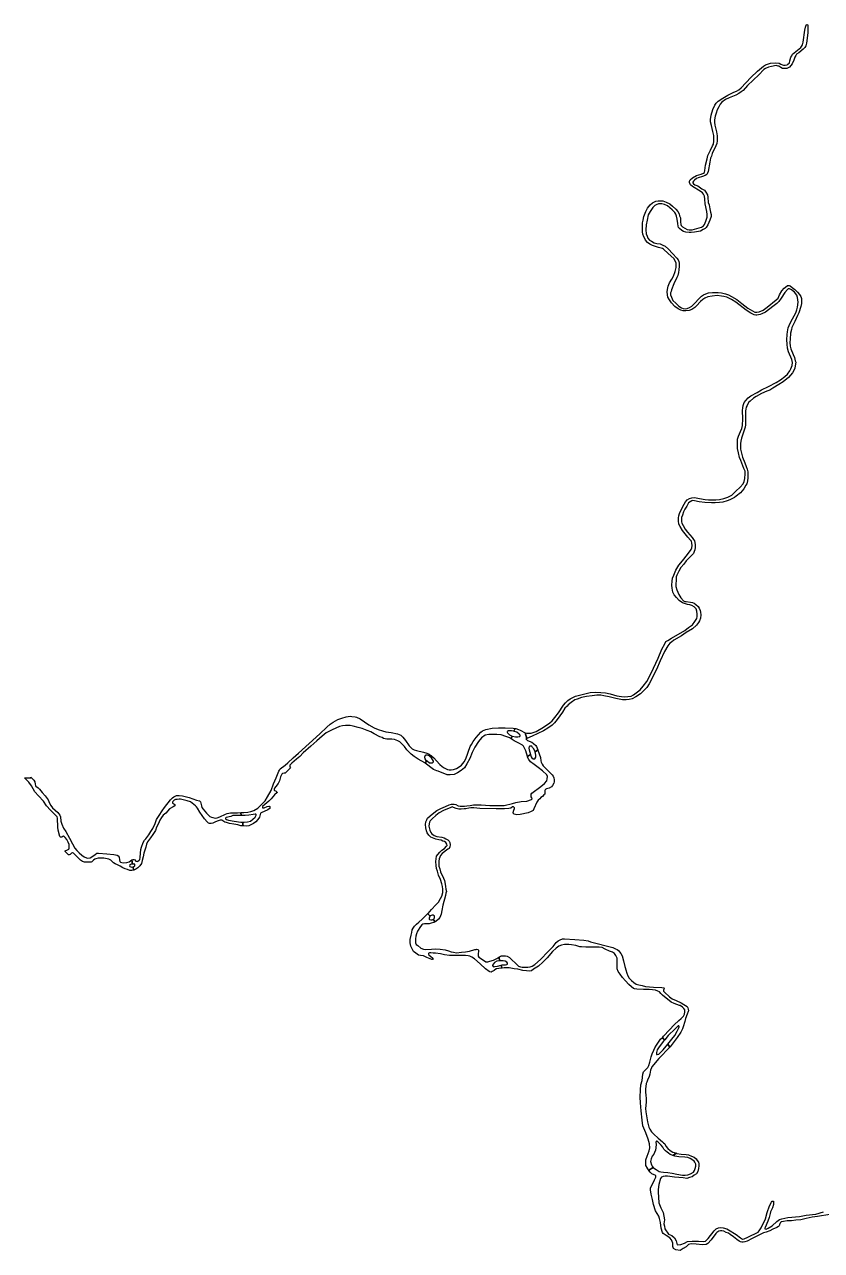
# Model space of a CAD drawing. Extents: x -311047 to 331802, y -231034 to 353444.
# Drawn here: x -311047 to -218853, y -231034 to -89121 of the extents above; entities that cross this region are included whole.
import ezdxf

# ---------------------------------------------------------------- set-up
doc = ezdxf.new("R2010")
doc.units = 0
doc.layers.get('0').update_dxf_attribs({"linetype": 'CONTINUOUS'})

msp = doc.modelspace()

# ---------------------------------------------------------------- linework, layer by layer
for points in [[(-228910.7, -143863.7), (-229454.9, -144135.8), (-229772.4, -144271.8), (-230271.3, -144407.9), (-230634.2, -144453.3), (-231133, -144498.6), (-231586.6, -144498.6), (-232357.6, -144453.3), (-232992.5, -144362.6), (-233536.8, -144271.8), (-233718.2, -144226.5), (-233854.3, -144271.8), (-234035.7, -144362.6), (-234217.1, -144498.6), (-234443.9, -144861.5), (-234670.6, -145224.3), (-234806.7, -145541.8), (-234942.8, -145904.6), (-235033.5, -146176.7), (-235033.5, -146448.9), (-235033.5, -146675.7), (-234988.1, -146857.1), (-234852.1, -147129.2), (-234625.3, -147537.3), (-234353.1, -147900.2), (-233809, -148489.8), (-233672.9, -148716.6), (-233536.8, -148898.1), (-233491.5, -149079.4), (-233446.1, -149351.5), (-233446.1, -149669), (-233491.5, -149941.2), (-233582.2, -150122.6), (-233672.9, -150349.4), (-233899.7, -150576.1), (-234489.2, -151211.1), (-234761.4, -151573.9), (-235124.2, -151982.1), (-235351, -152390.2), (-235577.8, -152843.8), (-235668.5, -153070.6), (-235668.5, -153388.1), (-235713.9, -153932.3), (-235713.9, -154159.1), (-235577.8, -154567.3), (-235351, -155111.5), (-235124.2, -155474.3), (-234806.7, -155837.2), (-234670.6, -155927.9), (-234489.2, -155927.9), (-233990.4, -155973.2), (-233763.6, -156018.6), (-233582.2, -156109.3), (-233400.8, -156245.4), (-233128.6, -156472.2), (-232992.5, -156698.9), (-232901.8, -156971.1), (-232856.5, -157152.4), (-232811.1, -157469.9), (-232856.5, -157832.8), (-232947.2, -158150.3), (-233083.3, -158331.7), (-233310, -158649.2), (-233763.6, -159057.3), (-234489.2, -159510.9), (-235033.5, -159873.7), (-235940.5, -160372.5), (-236212.7, -160599.3), (-236394.1, -160735.4), (-236620.9, -161052.9), (-237029.1, -161687.9), (-237527.9, -162776.4), (-237936.1, -163774.1), (-238797.9, -165452.2), (-239070, -165860.4), (-239387.5, -166223.3), (-239795.7, -166586.1), (-240340, -166948.9), (-240748.1, -167175.7), (-241110.9, -167266.4), (-241428.4, -167311.8), (-241882, -167311.8), (-242653, -167130.3), (-243424, -166948.9), (-244013.6, -166812.9), (-244376.4, -166767.6), (-244830, -166767.6), (-245374.3, -166812.9), (-246054.5, -166903.5), (-246598.8, -167039.6), (-247097.7, -167221), (-247369.8, -167311.8), (-247823.3, -167583.9), (-248140.8, -167856), (-248276.9, -168037.5), (-248549.1, -168264.2), (-248821.1, -168717.7), (-249410.7, -169579.5), (-249728.2, -169942.4), (-250000.4, -170214.4), (-250499.2, -170577.2), (-250998.1, -170894.7), (-252313.4, -171484.4), (-252948.4, -171756.4), (-253129.8, -171121.5), (-252948.4, -171166.9), (-252721.6, -171166.9), (-252449.4, -171166.9), (-252086.6, -171030.8), (-251859.9, -170940.1), (-250998.1, -170441.2), (-250272.5, -169942.4), (-250000.4, -169715.6), (-249682.9, -169352.7), (-249274.7, -168808.4), (-248685.1, -167901.4), (-248458.3, -167629.2), (-248186.2, -167357.1), (-247914.1, -167175.7), (-247324.4, -166858.3), (-246553.5, -166676.9), (-245601, -166450.1), (-244966.1, -166404.7), (-244376.4, -166450.1), (-243832.2, -166495.4), (-243288, -166586.1), (-242516.9, -166812.9), (-241972.7, -166903.5), (-241655.2, -166948.9), (-241247, -166903.5), (-240884.1, -166858.3), (-240612.1, -166722.2), (-240294.6, -166495.4), (-239841, -166132.6), (-239478.2, -165724.4), (-239070, -165180.2), (-238797.9, -164681.3), (-238299, -163638), (-237754.7, -162458.9), (-237301.2, -161415.8), (-236983.7, -160826.1), (-236847.7, -160554), (-236620.9, -160417.9), (-236212.7, -160145.9), (-234670.6, -159284.1), (-234217.1, -158921.2), (-233763.6, -158603.8), (-233491.5, -158241), (-233264.7, -157878.1), (-233219.3, -157651.3), (-233219.3, -157379.2), (-233264.7, -157016.4), (-233355.4, -156744.3), (-233582.2, -156517.5), (-233854.3, -156381.4), (-234081.1, -156290.7), (-234353.1, -156245.4), (-234716, -156154.7), (-234942.8, -156063.9), (-235305.6, -155791.8), (-235623.1, -155429), (-235895.2, -155156.9), (-236031.2, -154839.4), (-236122, -154385.8), (-236167.3, -154023), (-236122, -153569.5), (-236076.6, -153206.7), (-235940.5, -152843.8), (-235713.9, -152299.5), (-235351, -151710), (-234942.8, -151211.1), (-234353.1, -150485.4), (-233945, -149895.8), (-233854.3, -149714.4), (-233809, -149442.2), (-233854.3, -149170.1), (-233899.7, -148943.3), (-233990.4, -148807.3), (-234307.8, -148444.5), (-234942.8, -147673.4), (-235214.9, -147219.9), (-235351, -146947.8), (-235396.4, -146585), (-235396.4, -146222.1), (-235351, -145995.3), (-235260.3, -145723.2), (-234897.4, -144906.8), (-234579.9, -144362.6), (-234398.5, -144135.8), (-234126.4, -143999.8), (-233854.3, -143909.1), (-233536.8, -143863.7), (-232947.2, -143999.8), (-232312.3, -144090.4), (-231904.1, -144135.8), (-231087.6, -144135.8), (-230634.2, -144090.4), (-230135.3, -143999.8), (-229681.7, -143818.4), (-229228.1, -143591.6), (-228774.6, -143138), (-228275.7, -142684.5), (-227912.9, -142276.3), (-227776.8, -142004.2), (-227731.4, -141686.7), (-227686.1, -141142.4), (-227686.1, -140824.9), (-227822.2, -140507.5), (-228185, -139600.4), (-228321.1, -139237.5), (-228457.1, -138693.4), (-228547.9, -138194.4), (-228547.9, -137514.1), (-228547.9, -137106), (-228457.1, -136788.5), (-228230.4, -136244.2), (-228048.9, -135881.3), (-228003.6, -135518.6), (-227958.2, -134747.5), (-228003.6, -133795.1), (-227958.2, -133477.6), (-227912.9, -133205.5), (-227776.8, -132888), (-227595.4, -132661.2), (-227323.3, -132343.8), (-227005.8, -132117), (-226280.1, -131708.8), (-225781.3, -131391.3), (-224964.9, -131028.4), (-224103.2, -130575), (-223604.3, -130257.5), (-223105.3, -129849.3), (-222787.8, -129577.1), (-222515.8, -129214.4), (-222379.7, -128987.6), (-222243.7, -128579.4), (-222198.3, -128261.9), (-222289, -127899), (-222651.9, -126992), (-222787.8, -126583.8), (-222833.2, -126130.2), (-222878.5, -125631.4), (-222833.2, -124996.4), (-222787.8, -124678.9), (-222697.1, -124225.4), (-222470.4, -123681.1), (-222198.3, -123182.2), (-221835.4, -122501.9), (-221699.4, -122139.1), (-221608.7, -121821.6), (-221563.3, -121277.3), (-221608.7, -120733.1), (-221699.4, -120461), (-221971.5, -120098.1), (-222334.4, -119826), (-222561.2, -119735.3), (-222697.1, -119735.3), (-222787.8, -119780.6), (-223105.3, -120143.5), (-223513.5, -120778.5), (-223785.7, -121186.6), (-224012.5, -121413.4), (-224465.9, -121776.2), (-225327.7, -122411.2), (-225735.9, -122592.7), (-225962.6, -122683.4), (-226325.5, -122774.1), (-226461.5, -122774.1), (-226643, -122728.7), (-227005.8, -122547.3), (-227550.1, -122184.4), (-228774.6, -121277.3), (-229273.5, -120959.9), (-229817.8, -120687.8), (-230135.3, -120597), (-230407.4, -120551.7), (-230906.2, -120506.3), (-231495.9, -120551.7), (-231994.8, -120642.4), (-232357.6, -120778.5), (-232584.3, -120959.9), (-232856.5, -121186.6), (-233310, -121685.5), (-233491.5, -121866.9), (-233854.3, -122093.7), (-234171.7, -122229.8), (-234534.6, -122275.2), (-234852.1, -122275.2), (-235124.2, -122184.4), (-235441.7, -122048.4), (-235804.5, -121776.2), (-236212.7, -121322.7), (-236439.5, -121005.3), (-236620.9, -120687.8), (-236666.2, -120415.6), (-236711.6, -120052.8), (-236666.2, -119780.6), (-236575.5, -119417.9), (-236439.5, -119009.7), (-236167.3, -118601.4), (-235985.9, -118238.6), (-235759.1, -117694.4), (-235668.5, -117240.8), (-235668.5, -116923.3), (-235668.5, -116741.9), (-235759.1, -116469.8), (-235940.5, -116197.7), (-236575.5, -115608.1), (-237119.8, -115109.2), (-237255.9, -115063.8), (-237709.4, -114927.7), (-238162.9, -114791.7), (-238389.7, -114701), (-238707.2, -114565), (-238979.3, -114338.2), (-239206, -114066.1), (-239251.4, -113975.3), (-239387.5, -113703.2), (-239523.5, -113385.7), (-239568.9, -113113.6), (-239568.9, -112614.7), (-239568.9, -112070.5), (-239478.2, -111753), (-239387.5, -111344.8), (-239160.7, -110755.2), (-238979.3, -110392.3), (-238661.9, -109984.1), (-238389.7, -109757.5), (-238026.9, -109576), (-237754.7, -109530.7), (-237210.5, -109530.7), (-236802.3, -109666.7), (-236394.1, -109893.4), (-236076.6, -110165.6), (-235713.9, -110483.1), (-235487.1, -110755.2), (-235305.6, -111027.3), (-235260.3, -111254.1), (-235169.6, -111480.8), (-235169.6, -111979.7), (-235124.2, -112251.9), (-235078.9, -112388), (-234942.8, -112524), (-234398.5, -112841.5), (-234171.7, -112886.9), (-233809, -112886.9), (-232720.4, -112569.4), (-232493.6, -112433.3), (-232403, -112251.9), (-232221.6, -111889), (-232085.5, -111435.5), (-232085.5, -111118.1), (-232130.9, -110755.2), (-232312.3, -109893.4), (-232357.6, -109349.2), (-232403, -108986.4), (-232493.6, -108759.6), (-232629.7, -108623.5), (-232901.8, -108396.7), (-233763.6, -107852.6), (-233990.4, -107671.1), (-234126.4, -107399), (-234126.4, -107262.9), (-234035.7, -107081.5), (-233763.6, -106854.7), (-233310, -106582.6), (-232765.8, -106446.6), (-232493.6, -106310.5), (-232403, -106265.2), (-232357.6, -106038.4), (-232266.9, -105403.4), (-232085.5, -104677.8), (-231994.8, -104269.6), (-231677.3, -103679.9), (-231450.5, -103181.1), (-231359.8, -102954.3), (-231314.4, -102636.8), (-231314.4, -102274), (-231314.4, -101956.5), (-231405.1, -101503), (-231586.6, -100822.6), (-231677.3, -100369.1), (-231677.3, -100096.9), (-231631.9, -99598.1), (-231405.1, -98963.1), (-231178.4, -98464.2), (-231042.3, -98237.5), (-230815.6, -98010.7), (-230271.3, -97647.9), (-229681.7, -97285), (-229001.4, -96967.5), (-228683.9, -96831.4), (-228411.8, -96695.5), (-228139.7, -96468.7), (-227005.8, -95244), (-226234.8, -94518.4), (-225554.5, -93928.8), (-225327.7, -93792.7), (-225100.9, -93702), (-224738.1, -93611.3), (-224193.9, -93565.9), (-223740.3, -93611.3), (-223558.9, -93702), (-223377.5, -93792.7), (-223241.4, -93838.1), (-223060, -93838.1), (-222833.2, -93792.7), (-222742.5, -93702), (-222561.2, -93565.9), (-222515.8, -93339.3), (-222379.7, -92885.7), (-222289, -92749.6), (-222198.3, -92568.2), (-222016.9, -92386.8), (-221245.8, -91797.2), (-221155.1, -91661.2), (-221064.4, -91479.7), (-220973.8, -91162.2), (-220792.3, -89756.3), (-220701.6, -89438.8), (-220610.9, -89212), (-220565.5, -89121.3), (-220474.8, -89121.3), (-220429.5, -89212), (-220429.5, -89393.4), (-220429.5, -90073.8), (-220565.5, -91298.3), (-220656.3, -91570.4), (-220792.3, -91797.2), (-220973.8, -91978.5), (-221472.6, -92386.8), (-221744.7, -92568.2), (-221835.4, -92704.3), (-221926.2, -92885.7), (-222062.2, -93248.5), (-222243.7, -93656.7), (-222379.7, -93883.4), (-222561.2, -94064.9), (-222878.5, -94200.9), (-223150.7, -94200.9), (-223377.5, -94200.9), (-223558.9, -94110.2), (-223785.7, -93928.8), (-223876.4, -93928.8), (-224103.2, -93883.4), (-224647.4, -93974.2), (-224964.9, -94064.9), (-225327.7, -94200.9), (-225509.2, -94337), (-226098.7, -94926.6), (-227414, -96196.5), (-227912.9, -96740.7), (-228139.7, -96922.1), (-228411.8, -97103.6), (-228774.6, -97285), (-229545.6, -97602.5), (-229953.8, -97783.9), (-230362, -98101.4), (-230588.8, -98328.2), (-230724.9, -98645.6), (-230906.2, -99008.5), (-231042.3, -99371.3), (-231133, -99734.2), (-231223.7, -100142.3), (-231223.7, -100414.4), (-231178.4, -100777.3), (-230996.9, -101548.4), (-230906.2, -102001.8), (-230906.2, -102274), (-230906.2, -102591.5), (-230951.6, -102909), (-231087.6, -103181.1), (-231495.9, -104042.8), (-231586.6, -104360.3), (-231677.3, -104587.1), (-231768, -105040.5), (-231949.4, -106129.1), (-232040.1, -106310.5), (-232130.9, -106492), (-232312.3, -106582.6), (-232629.7, -106718.6), (-233128.6, -106854.7), (-233310, -106945.4), (-233536.8, -107126.9), (-233672.9, -107262.9), (-233718.2, -107353.6), (-233718.2, -107444.3), (-233672.9, -107580.4), (-233491.5, -107671.1), (-233174, -107807.2), (-232675, -108124.7), (-232403, -108306), (-232221.6, -108532.8), (-232040.1, -108850.3), (-231994.8, -109122.5), (-231949.4, -109712.1), (-231858.7, -109984.1), (-231768, -110437.7), (-231677.3, -110845.9), (-231631.9, -111118.1), (-231631.9, -111344.8), (-231768, -111753), (-231994.8, -112297.2), (-232176.2, -112614.7), (-232312.3, -112750.8), (-232539, -112841.5), (-232856.5, -113022.9), (-233536.8, -113158.9), (-233945, -113204.3), (-234171.7, -113204.3), (-234534.6, -113158.9), (-234806.7, -113068.2), (-234988.1, -112977.6), (-235260.3, -112750.8), (-235396.4, -112614.7), (-235441.7, -112478.7), (-235487.1, -112161.2), (-235532.4, -111662.2), (-235623.1, -111299.5), (-235713.9, -111072.7), (-235804.5, -110891.3), (-236122, -110573.8), (-236666.2, -110120.2), (-237029.1, -109938.8), (-237301.2, -109893.4), (-237709.4, -109893.4), (-237981.5, -109984.1), (-238117.6, -110074.8), (-238344.4, -110301.6), (-238661.9, -110755.2), (-238888.6, -111163.4), (-239024.6, -111753), (-239115.3, -112297.2), (-239160.7, -112886.9), (-239115.3, -113340.3), (-239024.6, -113612.5), (-238934, -113839.3), (-238752.6, -114066.1), (-238525.8, -114202.1), (-238208.3, -114383.6), (-237890.8, -114474.3), (-237527.9, -114519.6), (-237210.5, -114655.6), (-236938.4, -114791.7), (-236530.2, -115109.2), (-236076.6, -115608.1), (-235577.8, -116152.4), (-235441.7, -116379.1), (-235351, -116560.5), (-235305.6, -116741.9), (-235305.6, -117104.8), (-235351, -117513), (-235396.4, -117830.5), (-235487.1, -118193.2), (-235577.8, -118420), (-235940.5, -119145.7), (-236212.7, -119826), (-236258, -120007.4), (-236303.4, -120188.8), (-236303.4, -120415.6), (-236212.7, -120687.8), (-236031.2, -121050.6), (-235713.9, -121368), (-235351, -121730.9), (-235033.5, -121912.3), (-234852.1, -122003), (-234579.9, -122048.4), (-234398.5, -122003), (-234126.4, -121866.9), (-233854.3, -121730.9), (-233491.5, -121368), (-233037.9, -120869.2), (-232720.4, -120551.7), (-232493.6, -120415.6), (-232221.6, -120279.6), (-231904.1, -120188.8), (-231450.5, -120143.5), (-230815.6, -120143.5), (-230407.4, -120188.8), (-229953.8, -120279.6), (-229591, -120415.6), (-229273.5, -120597), (-228638.6, -120959.9), (-228048.9, -121413.4), (-227368.7, -121957.7), (-226824.4, -122275.2), (-226552.3, -122411.2), (-226325.5, -122411.2), (-226053.3, -122365.9), (-225599.9, -122184.4), (-225146.3, -121821.6), (-224103.2, -121005.3), (-223876.4, -120778.5), (-223695, -120415.6), (-223422.8, -119962.1), (-223150.7, -119644.6), (-222833.2, -119372.5), (-222787.8, -119327.2), (-222606.5, -119327.2), (-222470.4, -119372.5), (-222243.7, -119553.8), (-221926.2, -119780.6), (-221608.7, -120098.1), (-221381.9, -120370.3), (-221245.8, -120597), (-221155.1, -120823.8), (-221155.1, -121141.3), (-221155.1, -121413.4), (-221245.8, -121776.2), (-221472.6, -122501.9), (-221608.7, -122819.3), (-221926.2, -123499.7), (-222198.3, -124044), (-222289, -124180), (-222334.4, -124406.8), (-222425.1, -124860.3), (-222470.4, -125540.7), (-222515.8, -125948.9), (-222470.4, -126357), (-222379.7, -126674.5), (-222107.6, -127309.5), (-221971.5, -127672.3), (-221880.8, -128035.1), (-221835.4, -128216.5), (-221880.8, -128624.7), (-221926.2, -128896.9), (-222062.2, -129169), (-222198.3, -129441), (-222651.9, -129985.3), (-223286.8, -130484.3), (-223785.7, -130801.8), (-224465.9, -131209.9), (-224828.8, -131436.6), (-225191.7, -131572.7), (-225781.3, -131844.9), (-226416.2, -132162.4), (-226733.7, -132389.1), (-227096.5, -132706.5), (-227278, -132888), (-227459.4, -133205.5), (-227550.1, -133432.3), (-227595.4, -133659), (-227640.7, -133840.5), (-227640.7, -134611.4), (-227640.7, -135473.2), (-227686.1, -135745.4), (-227776.8, -136062.7), (-228094.3, -137015.2), (-228185, -137332.7), (-228230.4, -137604.8), (-228230.4, -137922.3), (-228230.4, -138285.1), (-228139.7, -138602.6), (-228003.6, -139192.2), (-227731.4, -139872.5), (-227550.1, -140280.7), (-227459.4, -140598.2), (-227368.7, -140915.6), (-227368.7, -141142.4), (-227368.7, -141596), (-227414, -141958.8), (-227504.8, -142276.3), (-227595.4, -142457.7), (-227822.2, -142865.9), (-228230.4, -143319.5), (-228729.3, -143727.7), (-228910.7, -143863.7)], [(-264694.5, -174604.1), (-264740.5, -174568.5), (-265511.4, -174160.2), (-265965, -173842.7), (-266327.9, -173570.6), (-266826.7, -173071.8), (-267098.8, -172708.9), (-267416.3, -172391.4), (-267643.1, -172164.6), (-267869.9, -172028.6), (-268232.7, -171892.5), (-268550.1, -171847.1), (-269139.8, -171847.1), (-269502.6, -171756.4), (-269684.1, -171665.8), (-269956.2, -171575.1), (-270591.1, -171212.2), (-270999.3, -170985.5), (-271407.5, -170849.4), (-271997.1, -170622.6), (-272450.6, -170486.5), (-273040.3, -170350.5), (-273357.7, -170259.7), (-273584.5, -170259.7), (-273902, -170259.7), (-274264.8, -170305.1), (-274627.7, -170395.8), (-275035.8, -170577.2), (-275444, -170758.7), (-275852.2, -170940.1), (-276169.7, -171121.5), (-276623.2, -171484.4), (-277212.8, -172028.6), (-277938.5, -172663.6), (-278800.2, -173434.5), (-279208.4, -173842.7), (-279571.3, -174160.2), (-280115.5, -174613.8), (-280296.9, -174795.2), (-280342.2, -174840.6), (-280342.2, -174931.3), (-280342.2, -175067.3), (-280296.9, -175158), (-280342.2, -175248.7), (-280841.2, -175747.6), (-280886.5, -175793), (-281022.6, -175793), (-281158.7, -175838.3), (-281204, -175838.3), (-281294.7, -175883.7), (-281430.7, -176201.2), (-281566.8, -176654.7), (-281702.8, -176972.2), (-281975, -177335), (-282111.1, -177516.5), (-282156.4, -177652.5), (-282156.4, -177743.2), (-282111.1, -177788.6), (-282020.3, -177834), (-281929.6, -177879.3), (-281884.3, -177924.7), (-281838.9, -177970), (-281838.9, -178015.4), (-282111.1, -178287.4), (-282519.3, -178741), (-282791.4, -179013.1), (-283244.9, -179421.3), (-283517, -179648.1), (-283517, -179693.5), (-283517, -179784.2), (-283471.7, -179784.2), (-283426.3, -179784.2), (-283335.6, -179784.2), (-282972.8, -179648.1), (-282791.4, -179602.8), (-282746.1, -179602.8), (-282655.3, -179648.1), (-282655.3, -179738.8), (-282655.3, -179874.9), (-282746.1, -179920.2), (-282882.1, -180010.9), (-283335.6, -180237.7), (-283607.7, -180328.4), (-283743.8, -180419.1), (-283789.2, -180555.2), (-283834.5, -180736.6), (-283879.9, -180872.7), (-284061.3, -181144.8), (-284288.1, -181416.9), (-284560.2, -181598.3), (-284877.6, -181779.7), (-285104.4, -181870.4), (-285421.9, -181915.8), (-285694.1, -181870.4), (-285719.3, -181870.4), (-285755.7, -181870.4), (-285832.9, -181462.3), (-285787.8, -181462.3), (-285648.7, -181462.3), (-285240.5, -181416.9), (-284923, -181326.2), (-284650.9, -181099.4), (-284378.8, -180872.7), (-284242.7, -180645.9), (-284242.7, -180555.2), (-284288.1, -180509.8), (-284378.8, -180509.8), (-284605.6, -180555.2), (-285104.4, -180645.9), (-285512.6, -180691.2), (-285917.3, -180691.2), (-285978.7, -180691.2), (-286043.3, -180350.2), (-285975.3, -180346), (-285694.1, -180328.4), (-285195.1, -180283), (-284877.6, -180237.7), (-284514.9, -180101.6), (-284061.3, -179829.6), (-283834.5, -179602.8), (-283199.5, -178967.8), (-282927.5, -178514.2), (-282519.3, -177788.6), (-282247.1, -177017.5), (-281929.6, -176337.3), (-281612.1, -175566.2), (-281566.8, -175430.1), (-281476.1, -175294.1), (-280886.5, -174840.6), (-280569, -174568.5), (-279979.4, -174024.2), (-279344.5, -173479.9), (-276895.3, -171212.2), (-276079, -170441.2), (-275670.8, -170123.7), (-275353.3, -169897), (-274809.1, -169579.5), (-274355.5, -169398.1), (-273856.6, -169262), (-273357.7, -169171.3), (-273176.3, -169216.6), (-272813.5, -169262), (-272632.1, -169307.4), (-272223.9, -169488.8), (-271226.1, -170169), (-270591.1, -170531.9), (-270137.5, -170713.3), (-269638.7, -170894.7), (-269230.5, -170985.5), (-268640.9, -171076.2), (-267915.2, -171212.2), (-267688.5, -171303), (-267507, -171393.7), (-267280.3, -171620.5), (-266962.8, -171983.2), (-266554.6, -172618.2), (-266327.9, -172845), (-266191.8, -172981.1), (-265965, -173071.8), (-265692.9, -173162.5), (-264876.5, -173343.9), (-264513.7, -173479.9), (-264241.5, -173570.6), (-264027.9, -173723.2), (-264137.9, -173868.6), (-264332.3, -173752), (-264468.3, -173706.7), (-264604.4, -173706.7), (-264695.1, -173752), (-264785.8, -173933.5), (-264740.5, -174114.9), (-264649.8, -174251), (-264504.3, -174352.8), (-264694.5, -174604.1)], [(-254754.1, -171803.2), (-254898.6, -171711.2), (-255352.1, -171529.7), (-255896.4, -171348.3), (-256395.3, -171303), (-256803.5, -171303), (-257347.7, -171303), (-257755.9, -171393.7), (-258164.1, -171711.2), (-258527, -172119.3), (-258935.1, -172754.3), (-259252.6, -173389.2), (-259524.7, -174069.5), (-259887.6, -174704.5), (-260159.7, -175158), (-260522.5, -175475.5), (-260976, -175747.6), (-261338.9, -175929.1), (-261792.5, -175974.4), (-262155.2, -175974.4), (-263198.4, -175566.2), (-263334.5, -175520.8), (-263742.6, -175339.4), (-264683.2, -174612.8), (-264694.5, -174604.1), (-264504.3, -174352.8), (-264485.5, -174366), (-264196.2, -174568.5), (-264014.8, -174568.5), (-263833.3, -174568.5), (-263742.6, -174477.7), (-263742.6, -174387), (-263833.3, -174205.6), (-263969.4, -174024.2), (-264103.8, -173889.8), (-264105.5, -173888.1), (-264137.9, -173868.6), (-264027.9, -173723.2), (-263991.3, -173749.3), (-263924, -173797.4), (-263697.3, -174024.2), (-263379.9, -174341.7), (-263017, -174795.2), (-262744.9, -175021.9), (-262518.1, -175158), (-262109.9, -175339.4), (-261928.4, -175384.8), (-261701.8, -175384.8), (-261429.6, -175339.4), (-261066.8, -175248.7), (-260749.3, -175067.3), (-260477.1, -174840.6), (-260205.1, -174477.7), (-259978.3, -174114.9), (-259479.4, -172708.9), (-259343.3, -172482.1), (-259161.9, -172119.3), (-258799, -171665.8), (-258254.8, -171030.8), (-258073.4, -170894.7), (-257665.2, -170713.3), (-256939.6, -170577.2), (-256213.9, -170531.9), (-255442.8, -170531.9), (-254535.8, -170577.2), (-254304, -170610.4), (-254426.9, -170936.2), (-254717.2, -170894.7), (-255125.4, -170894.7), (-255170.8, -170940.1), (-255216.1, -170985.5), (-255216.1, -171030.8), (-255170.8, -171121.5), (-254944, -171348.3), (-254632.8, -171481.7), (-254754.1, -171803.2)], [(-253129.8, -171121.5), (-252948.4, -171756.4), (-253039.1, -171801.8), (-252993.7, -171892.5), (-252857.7, -171983.2), (-252358.7, -172210), (-252177.3, -172346.1), (-251905.3, -172572.9), (-251814.6, -172708.9), (-251678.5, -173071.8), (-251669.5, -173097.5), (-251987.2, -173297), (-251996, -173253.2), (-252131.9, -172981.1), (-252268, -172799.6), (-252358.7, -172663.6), (-252449.4, -172663.6), (-252585.5, -172663.6), (-252676.2, -172708.9), (-252721.6, -172890.3), (-252676.2, -173071.8), (-252520.6, -173631.9), (-252877.1, -173855.8), (-253039.1, -173207.8), (-253311.2, -172663.6), (-253447.3, -172527.5), (-253855.4, -172300.7), (-254399.7, -172028.6), (-254737.6, -171813.6), (-254754.1, -171803.2), (-254632.8, -171481.7), (-254626.5, -171484.4), (-254605.3, -171489.7), (-254263.6, -171575.1), (-253991.5, -171575.1), (-253764.7, -171529.7), (-253719.3, -171439), (-253719.3, -171393.7), (-253810.1, -171257.6), (-254082.2, -171030.8), (-254382.8, -170944.9), (-254399.7, -170940.1), (-254426.9, -170936.2), (-254304, -170610.4), (-254249.3, -170618.2), (-254218.3, -170622.6), (-253900.8, -170713.3), (-253719.3, -170804), (-253129.8, -171121.5)], [(-251669.5, -173097.5), (-251658.1, -173130.1), (-251361, -173978.8), (-251315.6, -174341.7), (-251270.3, -174523.1), (-251179.6, -174749.9), (-251043.5, -174931.3), (-250589.9, -175384.8), (-250000.4, -175974.4), (-249909.7, -176110.5), (-249818.9, -176337.3), (-249773.6, -176564.1), (-249773.6, -176790.7), (-249818.9, -176926.8), (-249955, -177199), (-250091.1, -177380.4), (-250363.2, -177516.5), (-250680.6, -177607.2), (-250726, -177652.5), (-250816.7, -177697.9), (-250862.1, -177788.6), (-250862.1, -177924.7), (-250862.1, -178196.8), (-250952.8, -178287.4), (-251134.2, -178468.8), (-251315.6, -178604.9), (-251451.7, -178741), (-251633.1, -178922.4), (-251769.2, -179149.2), (-252131.9, -179920.2), (-252222.7, -180101.6), (-252449.4, -180237.7), (-252766.9, -180373.7), (-253719.3, -180555.2), (-254082.2, -180600.5), (-254399.7, -180509.8), (-254535.8, -180419.1), (-254535.8, -180328.4), (-254445, -180056.2), (-254354.3, -179874.9), (-254354.3, -179784.2), (-254399.7, -179738.8), (-254490.4, -179693.5), (-254581.1, -179693.5), (-254807.9, -179829.6), (-255034.7, -179874.9), (-255533.5, -179920.2), (-256486, -179920.2), (-258390.9, -179874.9), (-259071.2, -179784.2), (-259434, -179784.2), (-259660.8, -179829.6), (-259978.3, -179920.2), (-260205.1, -179920.2), (-260522.5, -179965.5), (-260794.6, -179965.5), (-261112.1, -179874.9), (-261429.6, -179738.8), (-261565.7, -179693.5), (-261747.1, -179738.8), (-262563.4, -180101.6), (-263062.4, -180373.7), (-263470.5, -180691.2), (-263878.7, -181054.1), (-264105.5, -181280.9), (-264150.8, -181371.6), (-264196.2, -181462.3), (-264241.5, -181643.6), (-264286.9, -181915.8), (-264150.8, -182369.3), (-264060.1, -182641.5), (-263924, -182822.9), (-263651.9, -183004.3), (-263334.5, -183095.1), (-262790.2, -183185.7), (-262518.1, -183276.4), (-262291.3, -183367.1), (-262064.5, -183503.2), (-261928.4, -183639.2), (-261837.8, -183820.7), (-261792.5, -184092.8), (-261837.8, -184319.6), (-261928.4, -184501), (-262064.5, -184591.7), (-262744.9, -185090.6), (-262926.3, -185317.3), (-263017, -185498.8), (-263062.4, -185680.2), (-263107.7, -185952.3), (-263107.7, -186269.8), (-263107.7, -186541.9), (-263017, -186859.4), (-262926.3, -187222.2), (-262563.4, -187947.9), (-262472.7, -188220), (-262382, -188628.2), (-262336.6, -188900.3), (-262291.3, -189217.8), (-262245.9, -189490), (-262291.3, -189671.4), (-262336.6, -189943.4), (-262654.1, -191077.4), (-262790.2, -191666.9), (-262835.6, -192120.5), (-262926.3, -192301.9), (-263017, -192483.3), (-263153.1, -192664.8), (-263470.5, -192936.9), (-263524.5, -192969.3), (-263539.7, -192978.4), (-263788.2, -192710.3), (-263764.6, -192698.5), (-263697.3, -192664.8), (-263606.5, -192528.7), (-263606.5, -192392.6), (-263606.5, -192301.9), (-263697.3, -192256.5), (-263742.6, -192211.2), (-263833.3, -192211.2), (-263878.7, -192211.2), (-264014.8, -192256.5), (-264103.8, -192315.9), (-264134.6, -192336.5), (-264400.2, -192050), (-264369.5, -192016.2), (-263969.4, -191576.2), (-263470.5, -191032), (-263153.1, -190714.5), (-262926.3, -190306.3), (-262790.2, -190034.2), (-262654.1, -189580.7), (-262654.1, -189217.8), (-262699.5, -188900.3), (-262790.2, -188582.8), (-262926.3, -188083.9), (-263153.1, -187585.1), (-263289.1, -187131.5), (-263379.9, -186814), (-263425.2, -186451.2), (-263470.5, -185997.7), (-263425.2, -185680.2), (-263379.9, -185408.1), (-263243.8, -185181.3), (-263017, -184909.1), (-262790.2, -184682.4), (-262472.7, -184501), (-262245.9, -184228.9), (-262155.2, -184138.2), (-262200.6, -184002.1), (-262291.3, -183820.7), (-262472.7, -183684.6), (-262654.1, -183639.2), (-262835.6, -183548.5), (-263107.7, -183503.2), (-263470.5, -183412.4), (-263833.3, -183276.4), (-264060.1, -183185.7), (-264286.9, -182959), (-264468.3, -182686.8), (-264559, -182460.1), (-264604.4, -182097.2), (-264649.8, -181734.3), (-264604.4, -181416.9), (-264513.7, -181190.2), (-264423, -181008.7), (-264105.5, -180736.6), (-263697.3, -180373.7), (-263334.5, -180101.6), (-262880.9, -179874.9), (-262336.6, -179648.1), (-261928.4, -179466.7), (-261656.4, -179376), (-261475, -179376), (-261338.9, -179376), (-261157.5, -179421.3), (-260885.3, -179557.4), (-260658.5, -179602.8), (-260431.8, -179602.8), (-260159.7, -179602.8), (-259887.6, -179557.4), (-259479.4, -179512.1), (-259116.5, -179466.7), (-258209.5, -179466.7), (-257211.6, -179512.1), (-256395.3, -179512.1), (-255578.9, -179512.1), (-255261.5, -179466.7), (-254898.6, -179376), (-254581.1, -179285.3), (-254218.3, -179194.6), (-253583.4, -179058.5), (-252948.4, -179013.1), (-252404.1, -178831.7), (-252358.7, -178786.3), (-252313.4, -178741), (-252358.7, -178650.3), (-252449.4, -178514.2), (-252449.4, -178423.5), (-252449.4, -178287.4), (-252449.4, -178196.8), (-252358.7, -178106.1), (-251315.6, -177335), (-250907.4, -176972.2), (-250635.3, -176654.7), (-250589.9, -176428), (-250544.6, -176155.8), (-250635.3, -175974.4), (-251134.2, -175520.8), (-251633.1, -175112.6), (-252086.6, -174795.2), (-252494.8, -174477.7), (-252721.6, -174205.6), (-252857.7, -173933.5), (-252874.6, -173865.7), (-252877.1, -173855.8), (-252520.6, -173631.9), (-252515.9, -173648.8), (-252449.4, -173888.1), (-252358.7, -174024.2), (-252222.7, -174114.9), (-252086.6, -174114.9), (-251996, -174114.9), (-251905.3, -173933.5), (-251905.3, -173706.7), (-251981.5, -173325.6), (-251987.2, -173297), (-251669.5, -173097.5)], [(-298429.4, -187002.7), (-298620, -187040.8), (-298846.8, -187040.8), (-299118.9, -186950.1), (-299390.9, -186859.4), (-299663.1, -186723.3), (-299980.6, -186541.9), (-300298.1, -186405.9), (-300570.2, -186269.8), (-300751.6, -186179.1), (-301069, -185861.6), (-301295.8, -185725.6), (-301477.2, -185680.2), (-301885.5, -185634.8), (-302520.5, -185634.8), (-302792.5, -185680.2), (-302928.6, -185725.6), (-303064.6, -185861.6), (-303246.1, -186043), (-303336.8, -186088.4), (-303745, -186088.4), (-304107.9, -186088.4), (-304334.5, -185997.7), (-304561.3, -185861.6), (-304742.7, -185680.2), (-304924.2, -185498.8), (-305151, -185272), (-305377.7, -185045.2), (-305468.5, -184999.8), (-305513.8, -184999.8), (-305604.5, -185045.2), (-305695.2, -185135.9), (-305786, -185181.3), (-305876.7, -185226.6), (-305967.3, -185226.6), (-306148.7, -185045.2), (-306330.1, -184863.8), (-306330.1, -184773.2), (-306284.8, -184727.8), (-306148.7, -184682.4), (-306012.6, -184637.1), (-305921.9, -184591.7), (-305876.7, -184455.7), (-305876.7, -184274.2), (-305876.7, -184047.4), (-306012.6, -183775.3), (-306148.7, -183457.8), (-306330.1, -183231), (-306466.2, -183095.1), (-306556.9, -183049.7), (-306602.3, -183095.1), (-306738.3, -183185.7), (-306829.1, -183185.7), (-306874.4, -183185.7), (-306965.1, -183095.1), (-307146.6, -182369.3), (-307191.9, -182051.8), (-307237.3, -181008.7), (-307282.6, -180827.3), (-307645.4, -180464.5), (-308053.6, -180056.2), (-308507.2, -179557.4), (-308870, -179013.1), (-309414.2, -178423.5), (-309867.8, -177924.7), (-310230.6, -177244.3), (-310548.1, -176836.1), (-311047, -176337.3), (-310956.2, -176337.3), (-310321.3, -176337.3), (-310321.3, -176246.6), (-310094.6, -176473.3), (-309958.5, -176609.4), (-309867.8, -176790.7), (-309822.4, -177062.9), (-309777.1, -177199), (-309731.7, -177335), (-309641, -177380.4), (-309459.6, -177471.1), (-309323.5, -177652.5), (-309006.1, -178015.4), (-308643.2, -178423.5), (-308325.7, -178877.1), (-308144.3, -179239.9), (-308008.2, -179512.1), (-307826.8, -179784.2), (-307509.4, -180056.2), (-307191.9, -180328.4), (-306965.1, -180645.9), (-306874.4, -180827.3), (-306829.1, -181326.2), (-306738.3, -181689), (-306556.9, -182142.6), (-306284.8, -182550.8), (-305831.3, -183321.7), (-305513.8, -183956.7), (-305241.7, -184455.7), (-305014.9, -184727.8), (-304742.7, -184999.8), (-304425.2, -185272), (-304153.2, -185453.4), (-303881.1, -185589.5), (-303745, -185634.8), (-303472.9, -185589.5), (-303246.1, -185453.4), (-302883.2, -185181.3), (-302701.8, -185045.2), (-302475.1, -185045.2), (-301522.6, -185135.9), (-300706.3, -185181.3), (-300343.4, -185272), (-300207.4, -185362.7), (-300116.6, -185498.8), (-300071.3, -185816.3), (-300025.9, -185997.7), (-299935.2, -186088.4), (-299799.1, -186133.8), (-299572.4, -186179.1), (-299209.6, -186133.8), (-298937.5, -186043), (-298643.6, -185833.1), (-298555.3, -186315.2), (-298710.7, -186315.2), (-298801.4, -186360.5), (-298846.8, -186405.9), (-298892.1, -186496.5), (-298846.8, -186587.2), (-298756, -186632.6), (-298620, -186677.9), (-298496.4, -186636.8), (-298429.4, -187002.7)], [(-285755.7, -181870.4), (-286011.5, -181870.4), (-286374.3, -181779.7), (-286827.9, -181689), (-287326.8, -181598.3), (-287689.7, -181507.7), (-287871.1, -181462.3), (-288097.8, -181280.9), (-288233.8, -181235.5), (-288415.3, -181235.5), (-288642, -181280.9), (-288959.5, -181416.9), (-289277, -181552.9), (-289458.5, -181598.3), (-289639.8, -181598.3), (-289775.9, -181552.9), (-289911.9, -181416.9), (-290229.4, -181054.1), (-290501.6, -180691.2), (-290773.7, -180283), (-291045.9, -179829.6), (-291136.6, -179693.5), (-291272.5, -179557.4), (-291454, -179421.3), (-291635.4, -179239.9), (-291862.2, -179103.8), (-292225, -178967.8), (-292678.6, -178877.1), (-292996, -178786.3), (-293177.4, -178786.3), (-293404.2, -178831.7), (-293585.7, -178831.7), (-293721.7, -178922.4), (-293903.1, -179058.5), (-293948.5, -179149.2), (-293948.5, -179239.9), (-293903.1, -179239.9), (-293676.4, -179421.3), (-293676.4, -179466.7), (-293676.4, -179557.4), (-293857.8, -179693.5), (-294266, -179920.2), (-294719.5, -180419.1), (-294991.6, -180645.9), (-295218.4, -180918), (-295399.8, -181235.5), (-295535.9, -181598.3), (-295762.7, -182051.8), (-295898.8, -182414.7), (-296216.1, -182868.3), (-296488.3, -183276.4), (-296805.8, -183729.9), (-296941.9, -184002.1), (-297032.6, -184364.9), (-297123.3, -184682.4), (-297259.4, -185045.2), (-297304.7, -185453.4), (-297440.8, -185907), (-297531.5, -186224.5), (-297712.9, -186496.5), (-297939.6, -186723.3), (-298166.4, -186904.7), (-298393.2, -186995.4), (-298402, -186997.2), (-298429.4, -187002.7), (-298496.4, -186636.8), (-298483.9, -186632.6), (-298462.4, -186621.9), (-298393.2, -186587.2), (-298302.5, -186496.5), (-298302.5, -186451.2), (-298302.5, -186360.5), (-298302.5, -186315.2), (-298393.2, -186315.2), (-298511.8, -186315.2), (-298555.3, -186315.2), (-298643.6, -185833.1), (-298620, -185816.3), (-298593.5, -185807.5), (-298483.9, -185770.9), (-298393.2, -185770.9), (-298302.5, -185816.3), (-298166.4, -185952.3), (-298030.3, -185997.7), (-297939.6, -185952.3), (-297803.5, -185861.6), (-297712.9, -185770.9), (-297667.6, -185544.1), (-297622.2, -185045.2), (-297576.9, -184637.1), (-297531.5, -184364.9), (-297304.7, -183820.7), (-297168.6, -183548.5), (-297032.6, -183367.1), (-296669.7, -182913.6), (-296442.9, -182550.8), (-296216.1, -182187.9), (-295944.1, -181598.3), (-295762.7, -181144.8), (-295490.5, -180691.2), (-295127.7, -180147), (-294855.5, -179738.8), (-294175.3, -178877.1), (-293948.5, -178650.3), (-293767.1, -178514.2), (-293449.6, -178378.1), (-293177.4, -178378.1), (-292769.3, -178423.5), (-291998.3, -178604.9), (-291136.6, -178922.4), (-290819.1, -178967.8), (-290728.4, -179058.5), (-290683, -179103.8), (-290637.7, -179239.9), (-290592.3, -179557.4), (-290546.9, -179738.8), (-290365.5, -179965.5), (-290002.7, -180419.1), (-289594.4, -180781.9), (-289413.1, -180872.7), (-289277, -180918), (-289004.9, -181008.7), (-288778.1, -180963.4), (-288460.6, -180827.3), (-287780.4, -180509.8), (-287598.9, -180464.5), (-287236.1, -180373.7), (-286419.7, -180373.7), (-286043.3, -180350.2), (-285978.7, -180691.2), (-286283.7, -180691.2), (-286963.9, -180691.2), (-287190.7, -180781.9), (-287735, -180918), (-287780.4, -181008.7), (-287780.4, -181054.1), (-287689.7, -181144.8), (-287462.9, -181235.5), (-286782.5, -181326.2), (-286011.5, -181462.3), (-285832.9, -181462.3), (-285755.7, -181870.4)], [(-263539.7, -192978.4), (-263697.3, -193072.9), (-264014.8, -193163.6), (-264241.5, -193208.9), (-264559, -193208.9), (-264785.8, -193208.9), (-264967.3, -193254.3), (-265103.2, -193345), (-265239.3, -193526.4), (-265602.1, -194070.7), (-265692.9, -194388.2), (-265783.6, -194660.3), (-265828.9, -194977.8), (-265828.9, -195295.3), (-265828.9, -195431.3), (-265738.2, -195612.8), (-265556.8, -195748.8), (-265193.9, -196021), (-264876.5, -196157), (-264649.8, -196202.4), (-263969.4, -196157), (-263470.5, -196111.7), (-262971.6, -196157), (-262382, -196247.6), (-262019.2, -196338.4), (-261701.8, -196474.4), (-261429.6, -196519.8), (-261066.8, -196565.1), (-260477.1, -196519.8), (-260023.6, -196474.4), (-259570.1, -196383.7), (-258935.1, -196202.4), (-258799, -196202.4), (-258708.3, -196157), (-258572.3, -196202.4), (-258527, -196293), (-258527, -196383.7), (-258572.3, -196701.2), (-258572.3, -196837.3), (-258572.3, -196973.4), (-258481.6, -197064.1), (-257846.6, -197517.6), (-257665.2, -197608.4), (-257438.4, -197608.4), (-257211.6, -197563), (-256803.5, -197426.9), (-256395.3, -197245.5), (-256165.8, -197092.5), (-256047.1, -197517.6), (-256123.2, -197517.6), (-256395.3, -197563), (-256667.4, -197699.1), (-256803.5, -197835.1), (-256894.2, -198016.5), (-256894.2, -198061.8), (-256848.9, -198152.5), (-256758.2, -198197.9), (-256622.1, -198152.5), (-256349.9, -198107.2), (-255913.1, -197998), (-255814.2, -198352.1), (-256168.5, -198379.3), (-256395.3, -198424.7), (-256486, -198424.7), (-256712.8, -198606.1), (-256939.6, -198742.2), (-257075.5, -198832.9), (-257211.6, -198787.5), (-257302.3, -198742.2), (-257710.5, -198424.7), (-258345.5, -197835.1), (-258980.4, -197290.9), (-259297.9, -197064.1), (-259524.7, -196973.4), (-259706.2, -196928), (-260023.6, -196882.6), (-260386.4, -196882.6), (-260885.3, -196882.6), (-261429.6, -196882.6), (-261883.1, -196882.6), (-262472.7, -196791.9), (-262926.3, -196701.2), (-263515.8, -196610.5), (-263788, -196610.5), (-264060.1, -196565.1), (-264196.2, -196565.1), (-264286.9, -196610.5), (-264332.3, -196655.9), (-264332.3, -196746.6), (-264286.9, -196791.9), (-264060.1, -197018.7), (-263833.3, -197154.8), (-263788, -197245.5), (-263833.3, -197336.2), (-263878.7, -197336.2), (-263924, -197336.2), (-264105.5, -197290.9), (-264332.3, -197200.1), (-264513.7, -197109.4), (-264876.5, -196928), (-265239.3, -196882.6), (-265466.1, -196837.3), (-265783.6, -196610.5), (-266055.7, -196429.1), (-266237.1, -196021), (-266373.2, -195794.2), (-266418.6, -195431.3), (-266418.6, -195023.1), (-266327.9, -194524.3), (-266237.1, -194206.8), (-266191.8, -193934.6), (-266101.1, -193707.9), (-265919.6, -193481.1), (-265692.9, -193254.3), (-265420.7, -193027.5), (-265058, -192664.8), (-264423, -192075.1), (-264400.2, -192050), (-264134.6, -192336.5), (-264150.8, -192347.3), (-264196.2, -192438), (-264241.5, -192574), (-264241.5, -192664.8), (-264196.2, -192710.1), (-264060.1, -192755.5), (-263878.7, -192755.5), (-263788.2, -192710.3), (-263539.7, -192978.4)], [(-256165.8, -197092.5), (-256114.4, -197058.2), (-255987.1, -196973.4), (-255851, -196928), (-255578.9, -196928), (-255397.4, -196928), (-255216.1, -196973.4), (-254944, -197109.4), (-254671.8, -197381.6), (-254263.6, -197789.8), (-254036.8, -198016.5), (-253900.8, -198107.2), (-253674.1, -198197.9), (-253492.7, -198243.3), (-253129.8, -198243.3), (-252812.3, -198243.3), (-252540.2, -198197.9), (-252313.4, -198107.2), (-251996, -197925.8), (-251361, -197336.2), (-250453.8, -196429.1), (-249909.7, -195839.5), (-249546.8, -195386), (-249320, -195204.5), (-249093.2, -195068.5), (-248821.1, -194977.8), (-248594.4, -194977.8), (-247369.8, -195023.1), (-246326.7, -195113.8), (-245827.7, -195204.5), (-245555.6, -195295.3), (-242970.5, -195975.6), (-242698.3, -196111.7), (-242471.5, -196202.4), (-242335.5, -196293), (-242199.5, -196474.4), (-242063.4, -196655.9), (-241927.3, -196928), (-241745.9, -197517.6), (-241609.8, -198152.5), (-241564.5, -198288.6), (-241473.8, -198560.8), (-241383.1, -198923.6), (-241247, -199241.1), (-241110.9, -199513.1), (-240838.8, -199785.3), (-240566.7, -200012.1), (-240294.6, -200193.5), (-239977.1, -200284.2), (-239614.2, -200374.9), (-239206, -200465.6), (-238299, -200556.4), (-237301.2, -200601.7), (-237074.5, -200647.1), (-237029.1, -200692.4), (-237074.5, -200783.1), (-237119.8, -200919.2), (-237119.8, -201009.9), (-237029.1, -201145.9), (-236439.5, -201690.2), (-236122, -201917), (-235668.5, -202098.4), (-235078.9, -202370.5), (-234761.4, -202552), (-234579.9, -202688), (-234398.5, -202778.6), (-234307.8, -202960.1), (-234262.4, -203096.1), (-234217.1, -203277.6), (-234262.4, -203368.3), (-234398.5, -203685.8), (-234579.9, -204184.7), (-234670.6, -204547.5), (-234852.1, -205137.1), (-234942.8, -205363.9), (-235124.2, -205772.1), (-235532.4, -206361.6), (-235895.2, -206860.6), (-236371.4, -207466.7), (-236391, -207491.6), (-236639.2, -207167.5), (-236615, -207137.8), (-236167.3, -206588.4), (-235804.5, -206134.9), (-235532.4, -205636), (-235351, -205273.2), (-235305.6, -205137.1), (-235305.6, -205091.7), (-235351, -205046.4), (-235441.7, -205046.4), (-235759.1, -205363.9), (-236575.5, -206134.9), (-236981.9, -206642.8), (-237012, -206680.5), (-237256, -206361.8), (-237218.1, -206323.9), (-237119.8, -206225.6), (-236439.5, -205500), (-235895.2, -204910.3), (-235351, -204411.4), (-235078.9, -204184.7), (-234806.7, -203912.6), (-234716, -203685.8), (-234670.6, -203413.6), (-234670.6, -203186.9), (-234761.4, -203005.4), (-234942.8, -202869.4), (-235214.9, -202688), (-235260.3, -202688), (-235895.2, -202461.2), (-236258, -202279.8), (-236484.8, -202098.4), (-236802.3, -201826.2), (-237255.9, -201463.4), (-237437.2, -201282), (-237573.3, -201100.6), (-237800.1, -201009.9), (-238072.2, -200919.2), (-238389.7, -200873.9), (-238797.9, -200828.5), (-239432.8, -200828.5), (-240203.9, -200783.1), (-240476, -200737.8), (-240612.1, -200692.4), (-240838.8, -200511), (-241156.3, -200238.9), (-241519.1, -199830.6), (-241882, -199422.5), (-242154.1, -199059.7), (-242380.8, -198742.2), (-242471.5, -198424.7), (-242471.5, -198107.2), (-242471.5, -197563), (-242471.5, -197200.1), (-242653, -196882.6), (-242789, -196655.9), (-243015.8, -196519.8), (-243378.7, -196383.7), (-243877.6, -196157), (-244240.3, -195975.6), (-244557.8, -195930.3), (-244830, -195930.3), (-246099.9, -195930.3), (-246598.8, -195884.9), (-246825.6, -195884.9), (-247279.1, -195748.8), (-247778, -195658.1), (-248095.5, -195612.8), (-248594.4, -195612.8), (-248911.8, -195703.5), (-249229.3, -195794.2), (-249546.8, -196021), (-249955, -196429.1), (-250589.9, -197154.8), (-251088.8, -197653.7), (-251587.8, -198107.2), (-252177.3, -198470), (-252404.1, -198651.5), (-252630.9, -198696.8), (-252993.7, -198651.5), (-253401.9, -198606.1), (-253991.5, -198470), (-254399.7, -198424.7), (-254989.3, -198334), (-255578.9, -198334), (-255803.1, -198351.2), (-255814.2, -198352.1), (-255913.1, -197998), (-255889.6, -197992.1), (-255805.7, -197971.1), (-255397.4, -197971.1), (-255261.5, -197925.8), (-255170.8, -197880.4), (-255170.8, -197789.8), (-255261.5, -197653.7), (-255442.8, -197563), (-255669.6, -197517.6), (-256003.8, -197517.6), (-256047.1, -197517.6), (-256165.8, -197092.5)], [(-236391, -207491.6), (-236394.1, -207495.6), (-237664, -208810.8), (-238480.4, -209763.2), (-238525.8, -209899.3), (-238616.5, -210171.4), (-238707.2, -210625), (-238797.9, -210897.1), (-238979.3, -211305.2), (-239070, -211532), (-239115.3, -211713.5), (-239206, -212348.4), (-239206, -212711.2), (-239160.7, -213074.1), (-239115.3, -213436.9), (-239115.3, -213663.7), (-239115.3, -213845.1), (-239160.7, -214253.2), (-239206, -214616.1), (-239160.7, -214978.9), (-238979.3, -216158.1), (-238843.3, -216747.8), (-238707.2, -216974.6), (-238525.8, -217292.1), (-238253.6, -217564.1), (-237754.7, -218017.7), (-237255.9, -218471.2), (-237119.8, -218561.9), (-236983.7, -218698), (-236847.7, -218970.2), (-236620.9, -219242.2), (-236348.7, -219469), (-236031.2, -219650.4), (-235639, -219781.2), (-236048.6, -220034.3), (-236122, -220013.3), (-236348.7, -219922.5), (-236530.2, -219786.5), (-236711.6, -219650.4), (-236893, -219514.3), (-237074.5, -219287.6), (-237210.5, -219060.9), (-237391.9, -218834.1), (-237664, -218561.9), (-237800.1, -218471.2), (-237890.8, -218380.5), (-237936.1, -218380.5), (-237981.5, -218425.9), (-238026.9, -218516.6), (-237981.5, -218743.4), (-238026.9, -219151.5), (-238072.2, -219423.6), (-238162.9, -219695.8), (-238253.6, -219877.2), (-238435.1, -220104), (-238571.1, -220421.5), (-238616.5, -220738.9), (-238525.8, -221101.7), (-238435.1, -221283.2), (-238319.3, -221437.5), (-238826.9, -221751.3), (-238979.3, -221555.3), (-238979.3, -221509.9), (-239160.7, -221192.4), (-239160.7, -220557.5), (-239024.6, -220104), (-238797.9, -219514.3), (-238707.2, -219151.5), (-238752.6, -218698), (-238888.6, -218153.7), (-239160.7, -217428.1), (-239523.5, -216611.7), (-239614.2, -215931.3), (-239705, -214888.2), (-239795.7, -213935.8), (-239841, -213300.8), (-239795.7, -212439.2), (-239750.3, -211849.5), (-239614.2, -211350.6), (-239523.5, -210625), (-239432.8, -210352.8), (-239296.7, -210216.8), (-239160.7, -210080.7), (-238934, -209853.9), (-238843.3, -209627.1), (-238707.2, -209219), (-238571.1, -208629.4), (-238435.1, -208266.5), (-238253.6, -207858.3), (-238117.6, -207586.3), (-237936.1, -207268.8), (-237482.6, -206588.4), (-237256, -206361.8), (-237012, -206680.5), (-237119.8, -206815.2), (-237618.6, -207450.2), (-237845.4, -207813), (-237936.1, -208130.5), (-237936.1, -208266.5), (-237936.1, -208357.2), (-237845.4, -208357.2), (-237664, -208311.9), (-237482.6, -208130.5), (-237165.2, -207813), (-236639.2, -207167.5), (-236391, -207491.6)], [(-217889.6, -226861.8), (-219295.7, -227088.5), (-219930.6, -227179.3), (-220610.9, -227315.2), (-221245.8, -227496.7), (-221835.4, -227542), (-222334.4, -227587.4), (-222833.2, -227587.4), (-223241.4, -227678.1), (-223513.5, -227723.4), (-223604.3, -227814.1), (-223649.6, -227904.9), (-223695, -227995.6), (-223695, -228086.3), (-223740.3, -228177), (-223831, -228267.7), (-224012.5, -228358.4), (-224465.9, -228585.2), (-224828.8, -228766.6), (-225237, -228902.6), (-225554.5, -228993.3), (-225962.6, -229174.8), (-226869.8, -229628.3), (-227459.4, -229945.8), (-227731.4, -230036.5), (-227912.9, -230081.9), (-228048.9, -230081.9), (-228230.4, -230036.5), (-228366.4, -229945.8), (-228638.6, -229764.4), (-229046.8, -229446.9), (-229409.5, -229174.8), (-229591, -229038.7), (-229863.1, -228948), (-230135.3, -228812), (-230362, -228766.6), (-230543.5, -228766.6), (-230724.9, -228812), (-230860.9, -228857.3), (-230951.6, -228948), (-231087.6, -229084), (-231631.9, -229809.8), (-231994.8, -230218), (-232176.2, -230354), (-232629.7, -230399.4), (-233355.4, -230308.7), (-233945, -230263.3), (-234217.1, -230354), (-234489.2, -230626.1), (-234852.1, -230807.5), (-235214.9, -231034.3), (-235713.9, -230943.6), (-235985.9, -230807.5), (-236031.2, -230580.7), (-236031.2, -230172.6), (-236212.7, -229809.8), (-236394.1, -229583), (-236802.3, -229310.8), (-237165.2, -229084), (-237255.9, -228948), (-237391.9, -228449.1), (-237482.6, -227814.1), (-237573.3, -227315.2), (-237664, -227043.2), (-238072.2, -226453.5), (-238299, -225727.8), (-238389.7, -225138.3), (-238571.1, -224503.3), (-238616.5, -224004.4), (-238616.5, -223823), (-238162.9, -222870.5), (-238026.9, -222553), (-238026.9, -222371.6), (-238208.3, -222281), (-238480.4, -222144.9), (-238661.9, -221963.5), (-238821.2, -221758.6), (-238826.9, -221751.3), (-238319.3, -221437.5), (-238310.9, -221448.8), (-238299, -221464.6), (-237981.5, -221646), (-237618.6, -221872.8), (-237437.2, -221918.2), (-237119.8, -221963.5), (-236620.9, -222008.9), (-236122, -222099.6), (-235577.8, -222190.3), (-234942.8, -222326.3), (-234625.3, -222326.3), (-234307.8, -222281), (-233990.4, -222144.9), (-233672.9, -221963.5), (-233536.8, -221782.1), (-233446.1, -221555.3), (-233400.8, -221283.2), (-233400.8, -221056.4), (-233491.5, -220829.6), (-233582.2, -220693.5), (-233854.3, -220512.2), (-234035.7, -220376.1), (-234307.8, -220285.4), (-234670.6, -220240), (-235351, -220194.7), (-235804.5, -220104), (-236002.9, -220047.3), (-236048.6, -220034.3), (-235639, -219781.2)], [(-235639, -219781.2), (-235623.1, -219786.5), (-235584.1, -219793), (-235078.9, -219877.2), (-234489.2, -219922.5), (-234217.1, -219967.9), (-233899.7, -220104), (-233582.2, -220240), (-233355.4, -220421.5), (-233219.3, -220602.9), (-233083.3, -220829.6), (-233037.9, -221011), (-233037.9, -221237.8), (-233083.3, -221555.3), (-233174, -221872.8), (-233310, -222144.9), (-233582.2, -222326.3), (-233809, -222507.7), (-234126.4, -222598.4), (-234443.9, -222689.1), (-234852.1, -222643.8), (-235849.8, -222553), (-236666.2, -222417), (-236938.4, -222417), (-237165.2, -222462.3), (-237346.6, -222553), (-237482.6, -222689.1), (-237664, -223414.8), (-237754.7, -223959), (-237754.7, -224276.5), (-237709.4, -224866.2), (-237664, -225501.1), (-237437.2, -226090.7), (-237165.2, -226635), (-237074.5, -227043.2), (-237029.1, -227496.7), (-237074.5, -227950.2), (-237029.1, -228222.4), (-236983.7, -228539.9), (-236530.2, -229129.4), (-236167.3, -229310.8), (-235849.8, -229583), (-235668.5, -229900.5), (-235532.4, -230399.4), (-235124.2, -230354), (-234716, -230172.6), (-234353.1, -229991.2), (-233809, -229945.8), (-233083.3, -229945.8), (-232448.4, -229991.2), (-232266.9, -229945.8), (-231949.4, -229628.3), (-231269.1, -228766.6), (-231042.3, -228539.9), (-230770.3, -228403.8), (-230498.1, -228358.4), (-230226, -228403.8), (-229817.8, -228539.9), (-229591, -228630.6), (-228729.3, -229174.8), (-228230.4, -229583), (-228003.6, -229719), (-227776.8, -229673.7), (-227368.7, -229492.3), (-226189.4, -228902.6), (-226053.3, -228766.6), (-225826.7, -228403.8), (-225327.7, -227360.6), (-225146.3, -226635), (-224874.2, -225863.9), (-224647.4, -225455.8), (-224556.7, -225319.7), (-224420.6, -225319.7), (-224420.6, -225455.8), (-224420.6, -225727.8), (-224511.3, -226090.7), (-224738.1, -226544.3), (-224783.4, -226771), (-224874.2, -227043.2), (-224919.5, -227224.5), (-225055.6, -227632.7), (-225373.1, -228358.4), (-225418.4, -228449.1), (-225418.4, -228539.9), (-225237, -228585.2), (-225010.2, -228449.1), (-224556.7, -228177), (-224012.5, -227678.1), (-223695, -227451.3), (-223422.8, -227360.6), (-222742.5, -227224.5), (-221381.9, -227088.5), (-220610.9, -226952.5), (-219522.3, -226816.4), (-218615.3, -226544.3)]]:
    msp.add_lwpolyline(points)

doc.saveas('drawing.dxf')
